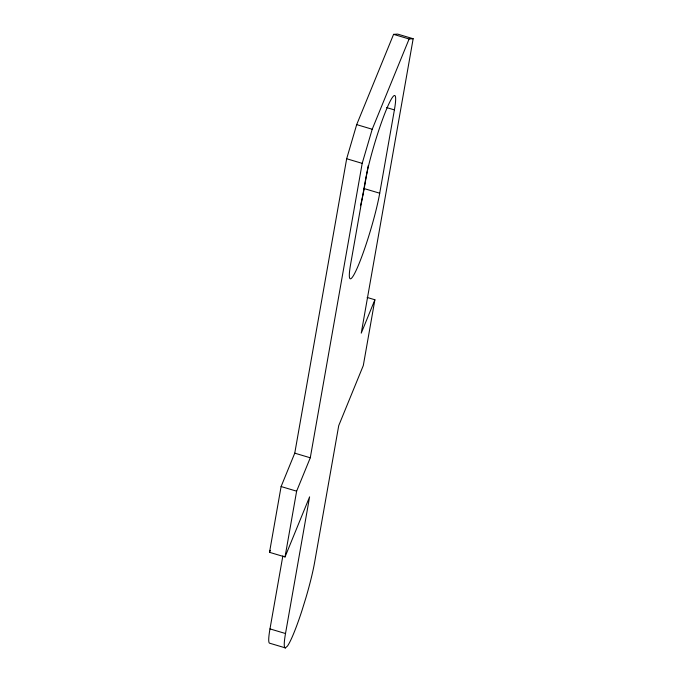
<?xml version="1.0" encoding="UTF-8"?>
<svg xmlns="http://www.w3.org/2000/svg" width="682" height="682" viewBox="0 0 682 682"><rect width="100%" height="100%" fill="white"/><g stroke="black" fill="none" stroke-linecap="round" stroke-linejoin="round"><path stroke-width="1.02" d="M282.86 555.873L269.978 628.898A52.139 5.575 -73.4 0 0 269.876 643.271L285.4 647.9A52.139 5.575 -73.4 0 1 285.511 633.527L309.602 496.854L285.033 556.955L269.509 552.326L281.103 486.547L294.76 453.163L346.669 158.744L356.686 124.618L393.591 34.356L397.632 34.1L413.164 38.729L361.247 333.148L374.895 299.765L367.138 297.446M285.033 556.955L296.627 491.176L310.284 457.784L362.193 163.365L372.21 129.248L409.115 38.985L413.164 38.729M360.454 205.742A52.139 5.575 -73.4 0 0 364.188 188.59L368.22 165.675M394.401 109.896A52.139 5.575 -73.4 0 0 386.021 110.424A52.139 5.575 -73.4 0 0 365.279 181.122L350.582 264.437A52.139 5.575 -73.4 0 0 358.962 263.908A52.139 5.575 -73.4 0 0 379.712 193.219L394.401 109.896L386.634 107.586M374.895 299.765L363.301 365.543L338.724 425.636L314.632 562.3A52.139 5.575 -73.4 0 1 305.988 597.534L301.99 610.484A52.139 5.575 -73.4 0 1 287.429 646.101L285.4 647.9M269.509 552.326L270.311 550.357M393.591 34.356L409.115 38.985M356.686 124.618L372.21 129.248M346.669 158.744L362.193 163.365M364.188 188.59L379.712 193.219M294.76 453.163L310.284 457.784M281.103 486.547L296.627 491.176M269.978 628.898L285.511 633.527"/></g></svg>
